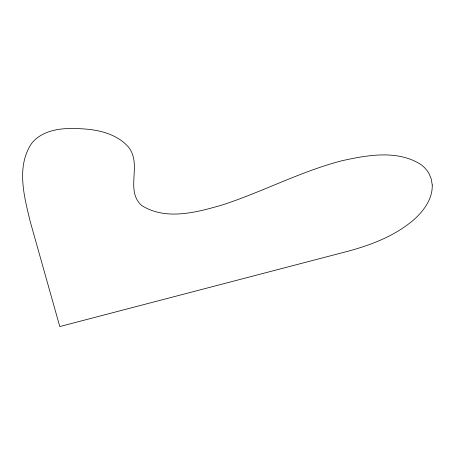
<?xml version="1.0" encoding="UTF-8"?>
<svg xmlns="http://www.w3.org/2000/svg" width="455" height="455" viewBox="0 0 455 455"><rect width="100%" height="100%" fill="white"/><g stroke="black" fill="none" stroke-linecap="round" stroke-linejoin="round"><path stroke-width="0.68" d="M432.25 185.048C432.648 199.518 422.968 211.939 412.486 220.885C393.814 236.384 370.615 245.16 347.432 251.387L59.787 326.548L30.303 221.835C24.246 196.907 16.079 167.076 31.338 143.814C39.557 132.968 53.605 129.203 66.612 128.617C88.008 128.088 113.073 129.999 128.361 146.902A44.38 32.459 -13.4 0 1 132.763 155.155C138.138 171.495 127.025 192.727 141.846 205.614C166.32 220.914 197.55 212.189 223.212 204.67C263.343 191.475 300.988 171.319 342.001 160.734C367.43 155.121 397.204 149.649 420.636 164.357A45.46 33.249 -13.4 0 1 429.037 173.628L431.306 179.122L432.25 185.048"/></g></svg>
